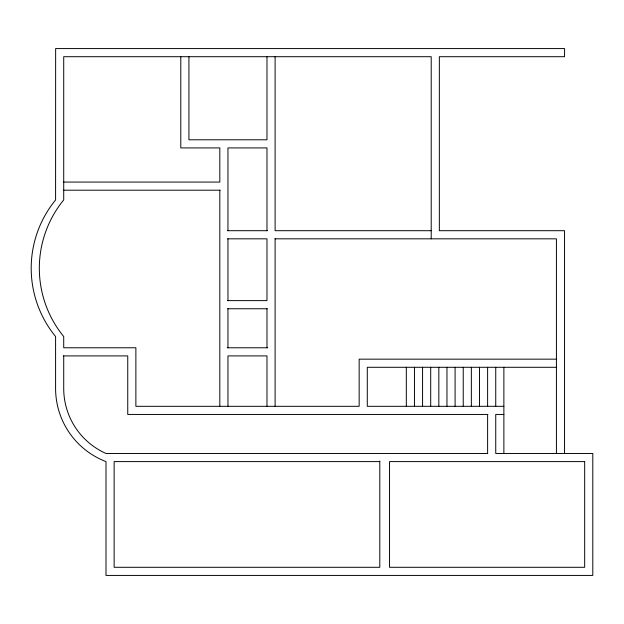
<?xml version="1.0" encoding="UTF-8"?>
<svg xmlns="http://www.w3.org/2000/svg" width="624" height="624" viewBox="0 0 624 624"><rect width="100%" height="100%" fill="white"/><g stroke="black" fill="none" stroke-linecap="round" stroke-linejoin="round"><path stroke-width="0.94" d="M63.718 182.068L219.82 182.068L219.82 147.919L180.796 147.919L180.796 56.706M63.718 190.195L220.178 190.195M227.581 230.701L267.353 230.701M431.207 230.701L275.106 230.701L275.106 56.706M227.518 238.828L266.978 238.828L266.978 300.62L227.518 300.62M275.106 238.828L556.421 238.828L556.421 453.469M227.581 308.747L267.353 308.747M227.253 347.771L267.673 347.771M63.289 355.906L127.748 355.906L127.748 414.445L487.859 414.445M556.421 359.159L359.159 359.159L359.159 406.31L135.876 406.31L135.876 347.771L63.718 347.771L63.718 336.547A107.804 107.804 0 0 1 63.718 199.953L63.718 56.706L431.207 56.706L431.207 238.828M556.421 367.286L367.286 367.286L367.286 406.31L503.872 406.31M503.872 414.445L495.745 414.445L495.745 453.469L592.8 453.469L592.8 575.422L106.002 575.422L106.002 461.596A78.296 78.296 0 0 1 55.591 388.432L55.591 336.547A107.804 107.804 0 0 1 55.591 199.953L55.645 48.578L564.595 48.578L564.548 56.706L439.343 56.706L439.343 230.701L564.548 230.701L564.548 453.469M487.75 453.469L106.002 453.469A71.097 71.097 0 0 1 63.718 388.432L63.718 355.906M379.79 461.596L114.13 461.596L114.13 567.294L379.79 567.294L379.79 460.996M503.872 367.286L503.872 453.469M495.745 367.286L495.745 406.31M487.617 367.286L487.617 406.31M487.617 414.445L487.617 453.469M479.482 367.286L479.482 406.31M471.354 367.286L471.354 406.31M463.226 367.286L463.226 406.31M455.091 367.286L455.091 406.31M446.963 367.286L446.963 406.31M438.836 367.286L438.836 406.31M430.7 367.286L430.7 406.31M422.573 367.286L422.573 406.31M414.445 367.286L414.445 406.31M406.31 367.286L406.31 406.31M275.106 238.407L275.106 406.31M266.978 56.706L266.978 139.792L188.924 139.792L188.924 56.706M266.978 230.701L266.978 147.919L227.955 147.919L227.955 230.701M266.978 308.747L266.978 347.771M266.978 406.31L266.978 355.906L227.955 355.906L227.955 406.31M227.955 238.828L227.955 300.62M227.955 308.747L227.955 347.771M219.82 190.195L219.82 406.31M584.672 461.596L389.54 461.596L389.54 567.294L584.672 567.294L584.672 461.596"/></g></svg>
